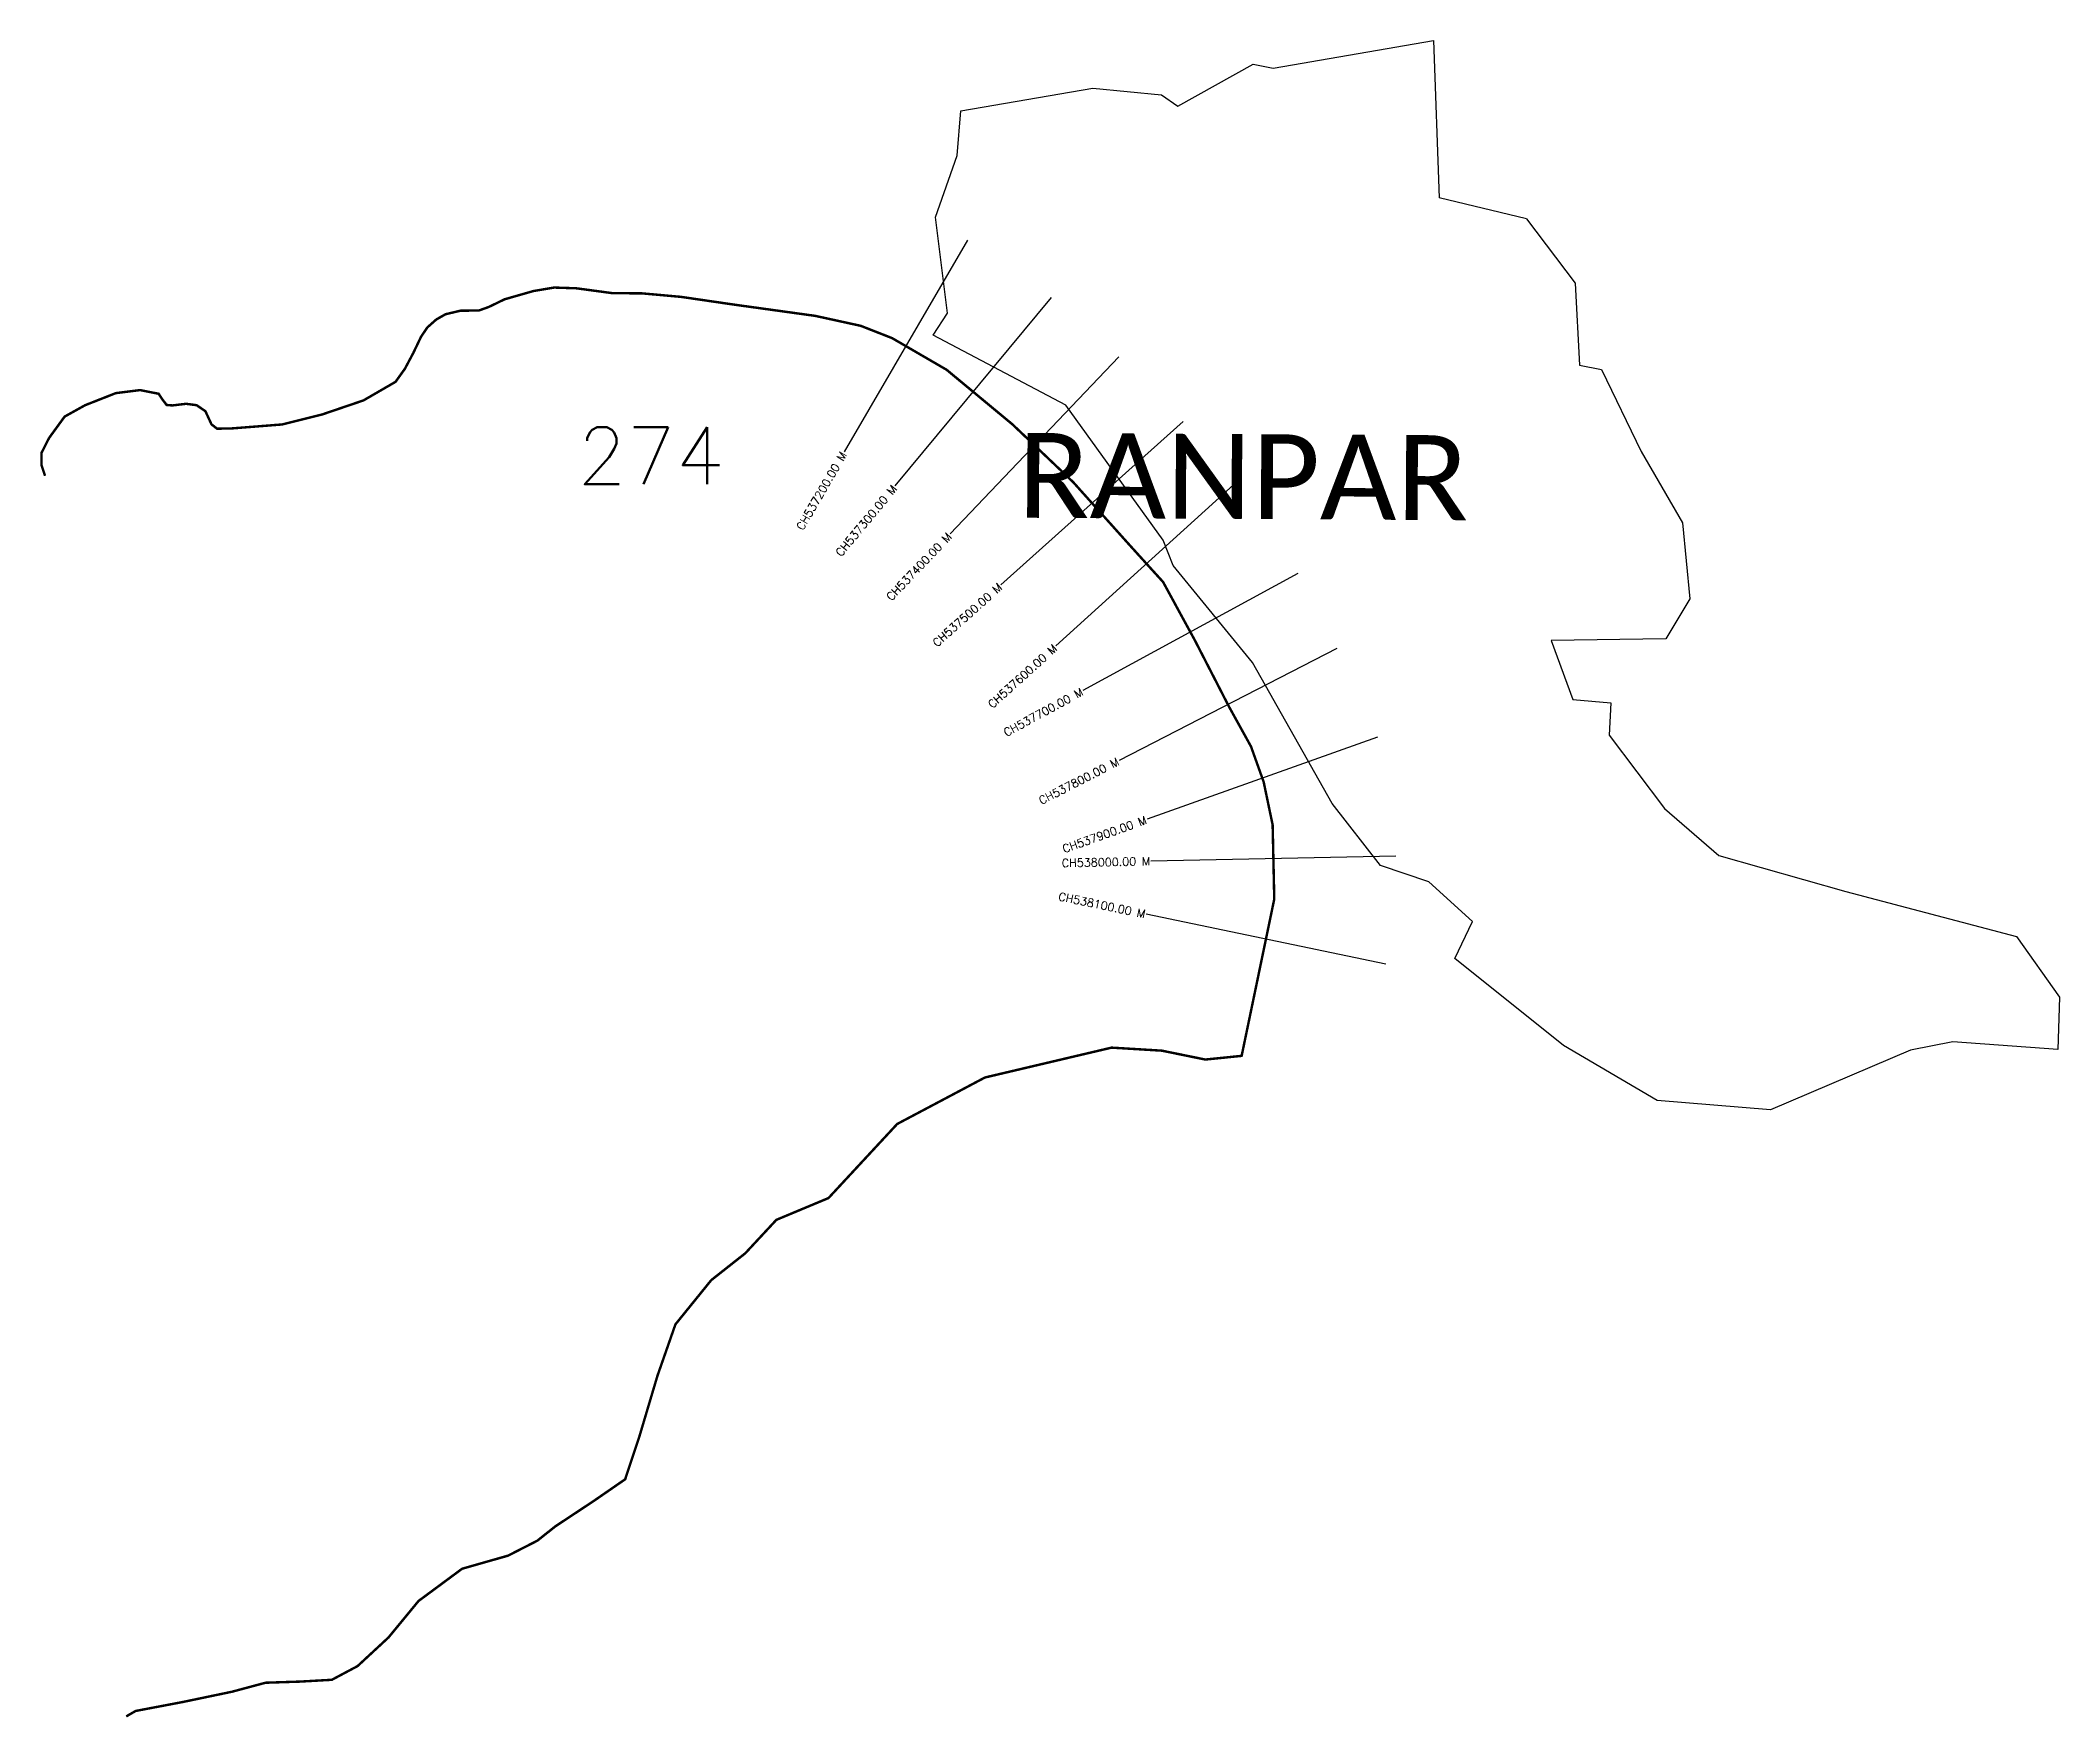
# Model space of a CAD drawing. Header units: metres. Extents: x 317513 to 319988, y 1867334 to 1869390.
import ezdxf
from ezdxf.enums import TextEntityAlignment as Align

# ---------------------------------------------------------------- set-up
doc = ezdxf.new("R2010")
doc.units = ezdxf.units.M
for name, color, linetype in [('CS', 134, 'Continuous'), ('CSMark', 6, 'Continuous'), ('NATURALLY PROTECTED', 3, 'Continuous'), ('village', 3, 'Continuous'), ('VILLAGE NAME', 250, 'Continuous')]:
    doc.layers.add(name, color=color, linetype=linetype)
doc.styles.get("Standard").update_dxf_attribs({"font": 'simplex.shx'})

msp = doc.modelspace()

# ---------------------------------------------------------------- linework, layer by layer
at = {"color": 6, "flags": 128}
msp.add_lwpolyline([(319334.7, 1869170.9), (319227.6, 1869196.7)], dxfattribs=at)
at = {"layer": 'CS'}
for p, q in [((318649.4, 1869144.7), (318498.5, 1868885.4)), ((318752.1, 1869074.6), (318560.7, 1868843.6)), ((318835.1, 1869002), (318628.3, 1868784.8)), ((318913.9, 1868922.7), (318690.5, 1868722.4)), ((318980.2, 1868848.9), (318757.9, 1868647.5)), ((319054.5, 1868736.3), (318791, 1868592.8)), ((319102.1, 1868644.3), (318835.3, 1868507.1)), ((319152.2, 1868535.8), (318869.7, 1868435)), ((319174.5, 1868390), (318874.5, 1868383.7)), ((319162.2, 1868257.4), (318868.5, 1868318.5))]:
    msp.add_line(p, q, dxfattribs=at)
at = {"layer": 'NATURALLY PROTECTED', "const_width": 3, "flags": 128}
msp.add_lwpolyline([(317518.9, 1868856), (317514.7, 1868868.7), (317514.7, 1868884.4), (317523.8, 1868902.3), (317542.9, 1868928.6), (317568.1, 1868942.6), (317605.7, 1868957.4), (317635.4, 1868961.1), (317658.2, 1868956.6), (317662.5, 1868950), (317667.9, 1868942.9), (317675, 1868942.3), (317691.9, 1868944.3), (317704.7, 1868942.6), (317715.5, 1868935.2), (317723, 1868919), (317729.8, 1868913.8), (317747.5, 1868914.1), (317809.7, 1868919), (317858.5, 1868931.2), (317909.3, 1868948.5), (317948.5, 1868971.2), (317959.9, 1868987.1), (317970.4, 1869006.8), (317979.8, 1869026.5), (317987.5, 1869037.9), (317998.4, 1869047.6), (318009.8, 1869054.1), (318028, 1869058.4), (318050.8, 1869058.7), (318062.8, 1869063), (318082.2, 1869072.4), (318117.4, 1869082.5), (318143, 1869086.8), (318170.1, 1869085.9), (318214.6, 1869079.9), (318250.4, 1869079.7), (318298.3, 1869075.4), (318364.7, 1869065.7), (318462.9, 1869052.1), (318518.7, 1869039.9), (318557.2, 1869024.8), (318624, 1868986), (318704.8, 1868919), (318779.2, 1868848.2), (318848.4, 1868771), (318889.3, 1868725.9), (318927.9, 1868655.1), (318970.4, 1868572.5), (318997.1, 1868524.2), (319012.6, 1868480.8), (319023.6, 1868428.2), (319025.6, 1868337.2), (318985.6, 1868145), (318941.1, 1868140.5), (318887.7, 1868151.4), (318826.2, 1868155.1), (318671, 1868118.5), (318563.4, 1868061.5), (318479.2, 1867970.7), (318415.3, 1867944), (318377.2, 1867903), (318335.5, 1867870.1), (318291.6, 1867815.9), (318269.6, 1867753), (318247.6, 1867679.1), (318230, 1867626), (318191.9, 1867599.7), (318144.3, 1867568.2), (318122.3, 1867550.7), (318086.5, 1867532.4), (318030.1, 1867516.3), (317976.7, 1867476.8), (317940, 1867432.2), (317902, 1867397), (317870.5, 1867380.2), (317831.7, 1867378), (317789.2, 1867376.6), (317748.2, 1867365.6), (317687.9, 1867353), (317630, 1867342), (317618.4, 1867335.3)], dxfattribs=at)
at = {"layer": 'village', "color": 6}
for points in [[(319988.2, 1868217.1, 0), (319986.1, 1868152.9, 0), (319857.5, 1868162.2, 0), (319805.4, 1868151.8, 0), (319633.9, 1868078.7, 0), (319495.1, 1868090.3, 0), (319380.2, 1868157.9, 0), (319246.9, 1868264.3, 0), (319268.6, 1868309.9, 0), (319215.2, 1868358.4, 0), (319155.7, 1868378.2, 0), (319096.7, 1868454.4, 0), (318999.1, 1868627.2, 0), (318901.8, 1868746.1, 0), (318889.6, 1868777.1, 0), (318770.2, 1868942.6, 0), (318607.4, 1869028.3, 0), (318624.9, 1869055.3, 0), (318610.2, 1869173.2, 0), (318636.8, 1869248.6, 0), (318641.6, 1869303.4, 0), (318803.4, 1869331.2, 0), (318887.5, 1869323.1, 0), (318907.3, 1869309.2, 0), (318999.9, 1869360.5, 0), (319024.1, 1869355.7, 0), (319220.9, 1869389.8, 0), (319227.6, 1869196.7, 0)], [(319334.7, 1869170.9, 0), (319394.4, 1869092.2, 0), (319399.6, 1868991.7, 0), (319426.7, 1868986.2, 0), (319475.3, 1868885.9, 0), (319526, 1868798.2, 0), (319534.9, 1868705.2, 0), (319505.5, 1868656.3, 0), (319364.9, 1868654, 0), (319391.7, 1868581.7, 0), (319438.1, 1868577.9, 0), (319436.2, 1868538.2, 0), (319504.1, 1868448.4, 0), (319570.6, 1868390.7, 0), (319726, 1868346.3, 0), (319935.2, 1868291.4, 0), (319988.2, 1868217.1, 0)]]:
    msp.add_polyline3d(points, dxfattribs=at)

# ---------------------------------------------------------------- texts
at = {"insert": (318171.5, 1868915.7), "char_height": 70, "attachment_point": 1}
msp.add_mtext_dynamic_manual_height_columns('274', width=95.172, gutter_width=1, heights=[0], dxfattribs=at)
at = {"layer": 'CSMark'}
for s, rotation, p in [('CH537200.00 M', 59.8203, (318498, 1868884.5)), ('CH537300.00 M', 50.3575, (318560.1, 1868842.8)), ('CH537400.00 M', 46.4086, (318627.6, 1868784)), ('CH537500.00 M', 41.8833, (318689.8, 1868721.7)), ('CH537600.00 M', 42.1915, (318757.2, 1868646.8)), ('CH537700.00 M', 28.5894, (318790.2, 1868592.3)), ('CH537800.00 M', 27.2196, (318834.4, 1868506.7)), ('CH537900.00 M', 19.6373, (318868.7, 1868434.7)), ('CH538000.00 M', 1.2058, (318873.5, 1868383.7)), ('CH538100.00 M', 348.2568, (318867.5, 1868318.7))]:
    msp.add_text(s, height=10, rotation=rotation, dxfattribs=at).set_placement(p, align=Align.MIDDLE_RIGHT)
at = {"layer": 'VILLAGE NAME', "insert": (318711.6, 1868908.7), "char_height": 104.042, "attachment_point": 1, "rotation": 359.6762}
msp.add_mtext_dynamic_manual_height_columns('{\\fCalibri|b0|i0|c0|p34;RANPAR}', width=700.08, gutter_width=520.2, heights=[0], dxfattribs=at)

doc.saveas('drawing.dxf')
